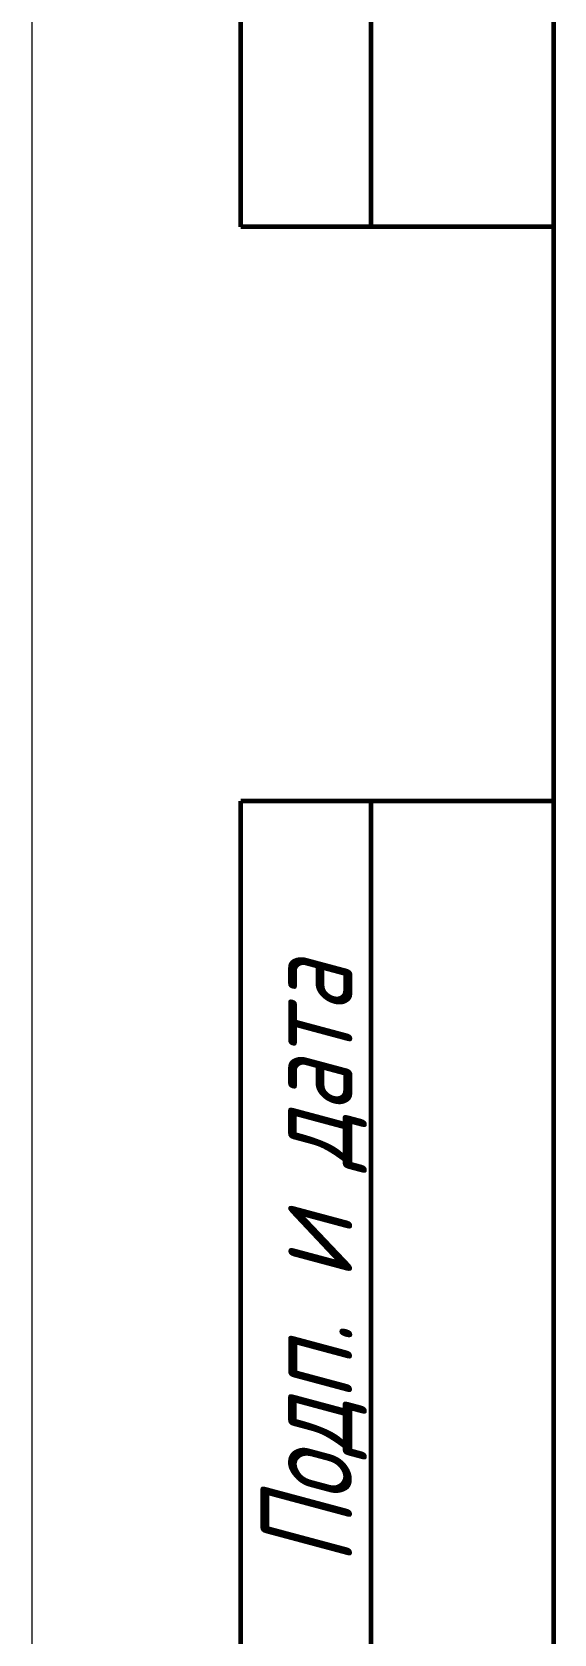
# Model space of a CAD drawing. Header units: millimetres. Extents: x 0 to 210, y 0 to 297.
# Drawn here: x 0 to 20, y 118.1 to 179.5 of the extents above; entities that cross this region are included whole.
import ezdxf

# ---------------------------------------------------------------- set-up
doc = ezdxf.new("R2010")
doc.units = ezdxf.units.MM
doc.linetypes.add('K5LT_BASIC', pattern=[0])
doc.linetypes.add('K5LT_THIN', pattern=[0])
doc.styles.add('KTEXTSTYLE', font='GOST_AU.SHX', dxfattribs={"width": 0.96, "height": 5})

# ---------------------------------------------------------------- blocks, each defined once
blk = doc.blocks.new('U117')
at = {"color": 7, "linetype": 'K5LT_THIN', "lineweight": 18, "true_color": 0xffffff}
blk.add_line((0, 0), (0, 297), dxfattribs=at)
at = {"color": 143, "linetype": 'K5LT_BASIC', "lineweight": 60, "true_color": 0x33acca}
for p, q in [((8, 172), (8, 292)), ((13, 172), (13, 292)), ((20, 5), (20, 292)), ((20, 172), (8, 172)), ((8, 5), (8, 150)), ((20, 150), (8, 150)), ((13, 5), (13, 150))]:
    blk.add_line(p, q, dxfattribs=at)
at = {"color": 7, "insert": (8.773, 120.751), "char_height": 3.5, "attachment_point": 1, "rotation": 90, "style": 'KTEXTSTYLE'}
blk.add_mtext('\\H3.5;\\W0.965;\\Q15;\\Q15;Подп. и дата', dxfattribs=at)

msp = doc.modelspace()

# ---------------------------------------------------------------- block references
msp.add_blockref('U117', (0, 0))

doc.saveas('drawing.dxf')
